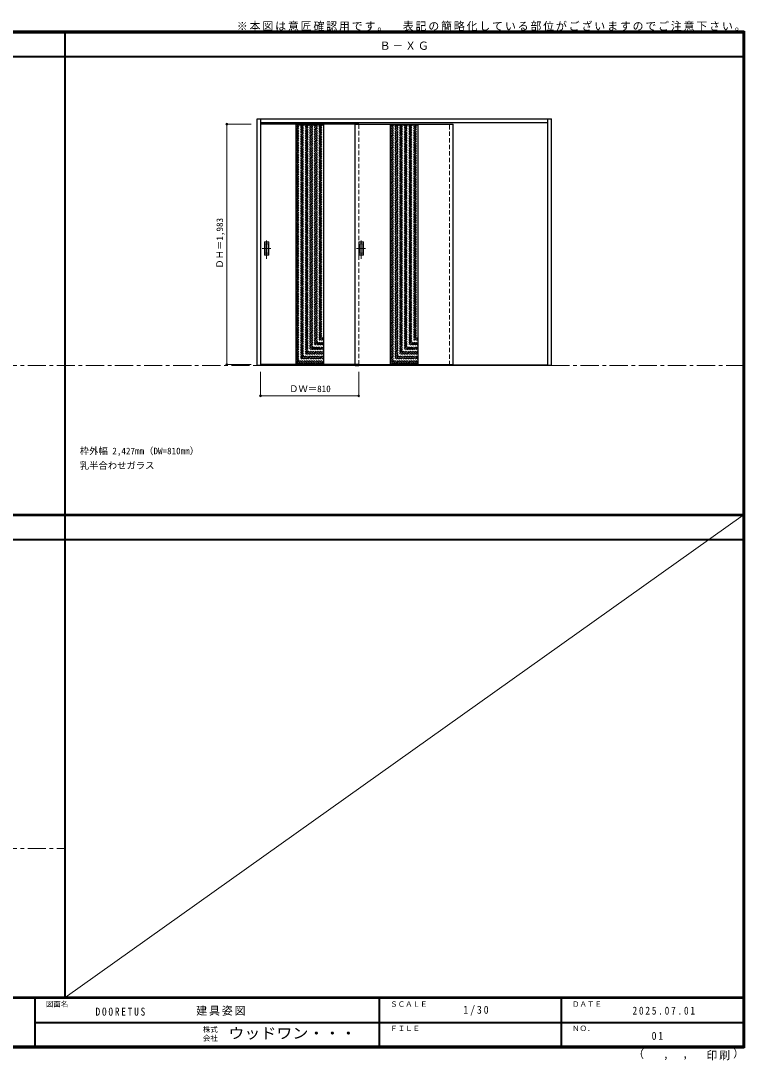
# Model space of a CAD drawing. Units: millimetres, scale not verified. Extents: x -6000 to 5700, y -4307 to 4260.
# Drawn here: x -267 to 5700, y -4307 to 4260 of the extents above; entities that cross this region are included whole.
import ezdxf
from ezdxf.enums import TextEntityAlignment as Align

# ---------------------------------------------------------------- set-up
doc = ezdxf.new("R2010")
doc.units = ezdxf.units.MM
doc.header["$LTSCALE"] = 30
doc.header["$PDMODE"] = 32
doc.header["$PDSIZE"] = 15
doc.linetypes.add('CHAIN1', pattern=[8, 5, -1, 1, -1])
doc.linetypes.add('DASHED1', pattern=[1.8, 1.2, -0.6])
for name, color, linetype, lineweight in [('0-1_通り芯', 7, 'CHAIN1', 18), ('0-2_扉', 4, 'DASHED1', 9), ('0-4_枠', 3, 'Continuous', 25), ('0-6_引手', 7, 'Continuous', 18), ('0-B_寸法', 4, 'Continuous', 9), ('0-C_ハッチ', 4, 'DASHED1', 9), ('F-1_枠', 6, 'Continuous', 40), ('F-A_文字', 7, 'Continuous', 18)]:
    doc.layers.add(name, color=color, linetype=linetype, lineweight=lineweight)
doc.layers.add('0-A_文字', color=7, linetype='Continuous')
doc.styles.add('ＭＳ ゴシック', font='')
doc.styles.get('ＭＳ ゴシック').set_extended_font_data('MS Gothic')

msp = doc.modelspace()

# ---------------------------------------------------------------- linework, layer by layer
at = {"layer": '0-1_通り芯'}
for p, q in [((-5490, 1418), (5690, 1418)), ((-5490, -2562.5), (100, -2562.5))]:
    msp.add_line(p, q, dxfattribs=at)
at = {"layer": '0-2_扉'}
for p, q in [((1710, 1426), (1710, 3409)), ((1713, 3409), (1710, 3409)), ((2520, 1426), (2520, 3409)), ((3270, 1421), (3270, 3423)), ((3300, 1421), (3300, 3423)), ((1713, 1426), (1710, 1426))]:
    msp.add_line(p, q, dxfattribs=at)
at = {"layer": '0-2_扉', "color": 3, "linetype": 'Continuous', "lineweight": 25}
for p, q in [((2490, 3409), (1713, 3409)), ((2001, 3409), (2001, 1426)), ((2229, 3409), (2229, 1426)), ((2520, 3409), (2490, 3409)), ((2490, 1426), (2490, 3409)), ((2490, 3409), (3300, 3409)), ((2781, 3409), (2781, 1426)), ((3009, 3409), (3009, 1426)), ((3300, 1426), (3300, 3409)), ((2490, 1426), (1713, 1426)), ((2520, 1426), (2490, 1426)), ((2490, 1426), (3300, 1426)), ((2490, 1418), (2520, 1418))]:
    msp.add_line(p, q, dxfattribs=at)
at = {"layer": '0-2_扉', "color": 7, "linetype": 'Continuous', "lineweight": 18}
for p, q in [((2001, 3401), (2229, 3401)), ((2781, 3401), (3009, 3401)), ((2001, 1434), (2229, 1434)), ((2781, 1434), (3009, 1434))]:
    msp.add_line(p, q, dxfattribs=at)
at = {"layer": '0-4_枠'}
for p, q in [((1683, 3453), (4110, 3453)), ((1713, 1418), (1713, 3453)), ((4080, 1418), (4080, 3453)), ((4110, 1418), (4110, 3453)), ((1713, 3423), (4080, 3423)), ((4080, 1421), (1713, 1421)), ((4080, 1418), (1713, 1418)), ((4110, 1418), (4080, 1418))]:
    msp.add_line(p, q, dxfattribs=at)
msp.add_lwpolyline([(1713, 1418), (1683, 1418), (1683, 3453)], dxfattribs=at)
at = {"layer": '0-6_引手'}
for p, q in [((1742, 2438.5), (1780, 2438.5)), ((1742, 2328.5), (1742, 2438.5)), ((1748.5, 2422.5), (1773.5, 2422.5)), ((1748.5, 2344.5), (1748.5, 2422.5)), ((1773.5, 2344.5), (1773.5, 2422.5)), ((1780, 2328.5), (1780, 2438.5)), ((2522, 2438.5), (2560, 2438.5)), ((2522, 2328.5), (2522, 2438.5)), ((2528.5, 2422.5), (2553.5, 2422.5)), ((2528.5, 2344.5), (2528.5, 2422.5)), ((2553.5, 2344.5), (2553.5, 2422.5)), ((2560, 2328.5), (2560, 2438.5)), ((1742, 2328.5), (1780, 2328.5)), ((1748.5, 2344.5), (1773.5, 2344.5)), ((2522, 2328.5), (2560, 2328.5)), ((2528.5, 2344.5), (2553.5, 2344.5))]:
    msp.add_line(p, q, dxfattribs=at)
at = {"layer": '0-6_引手', "linetype": 'CHAIN1'}
for p, q in [((1761, 2298.27), (1761, 2469.12)), ((2541, 2298.27), (2541, 2469.12)), ((1722.93, 2383.5), (1795.43, 2383.5)), ((2502.93, 2383.5), (2575.43, 2383.5))]:
    msp.add_line(p, q, dxfattribs=at)
at = {"layer": '0-6_引手', "linetype": 'DASHED1'}
for p, q in [((1777, 2332.5), (1777, 2434.5)), ((2557, 2332.5), (2557, 2434.5)), ((1745, 2332.5), (1777, 2332.5)), ((2525, 2332.5), (2557, 2332.5))]:
    msp.add_line(p, q, dxfattribs=at)
for points in [[(1745, 2332.5), (1745, 2434.5), (1777, 2434.5)], [(2525, 2332.5), (2525, 2434.5), (2557, 2434.5)]]:
    msp.add_lwpolyline(points, dxfattribs=at)
at = {"layer": '0-B_寸法'}
for p, q in [((1433, 3409), (1633, 3409)), ((1433, 3409), (1433, 1426)), ((1433, 1426), (1633, 1426)), ((1710, 1168), (1710, 1368)), ((2520, 1168), (2520, 1368)), ((1710, 1168), (2520, 1168))]:
    msp.add_line(p, q, dxfattribs=at)
at = {"layer": '0-B_寸法', "color": 7}
for p in [(1433, 3409), (1433, 1426), (1710, 1168), (2520, 1168)]:
    msp.add_point(p, dxfattribs=at)
at = {"layer": '0-C_ハッチ'}
for p, q in [((2001, 3181.64), (2220.36, 3401)), ((2001, 3195.79), (2206.21, 3401)), ((2001, 3209.93), (2192.07, 3401)), ((2001, 3224.07), (2177.93, 3401)), ((2001, 3238.21), (2163.79, 3401)), ((2001, 3252.35), (2149.65, 3401)), ((2001, 3266.5), (2135.5, 3401)), ((2001, 3280.64), (2121.36, 3401)), ((2001, 3294.78), (2107.22, 3401)), ((2001, 3308.92), (2093.08, 3401)), ((2001, 3323.06), (2078.93, 3401)), ((2001, 3337.21), (2064.79, 3401)), ((2001, 3351.35), (2050.65, 3401)), ((2001, 3365.49), (2036.51, 3401)), ((2001, 3379.63), (2022.37, 3401)), ((2001, 3393.78), (2008.22, 3401)), ((2001, 3167.5), (2229, 3395.5)), ((2001, 3153.36), (2229, 3381.36)), ((2001, 3139.22), (2229, 3367.22)), ((2001, 3125.07), (2229, 3353.07)), ((2781, 3177.75), (3004.25, 3401)), ((2781, 3191.89), (2990.11, 3401)), ((2781, 3206.03), (2975.97, 3401)), ((2781, 3220.17), (2961.83, 3401)), ((2781, 3234.31), (2947.69, 3401)), ((2781, 3248.46), (2933.54, 3401)), ((2781, 3262.6), (2919.4, 3401)), ((2781, 3276.74), (2905.26, 3401)), ((2781, 3290.88), (2891.12, 3401)), ((2781, 3305.02), (2876.98, 3401)), ((2781, 3319.17), (2862.83, 3401)), ((2781, 3333.31), (2848.69, 3401)), ((2781, 3347.45), (2834.55, 3401)), ((2781, 3361.59), (2820.41, 3401)), ((2781, 3375.73), (2806.26, 3401)), ((2781, 3389.88), (2792.12, 3401)), ((2781, 3163.6), (3009, 3391.6)), ((2781, 3149.46), (3009, 3377.46)), ((2781, 3135.32), (3009, 3363.32)), ((2781, 3121.18), (3009, 3349.18)), ((2001, 3110.93), (2229, 3338.93)), ((2001, 3096.79), (2229, 3324.79)), ((2001, 3082.65), (2229, 3310.65)), ((2001, 3068.51), (2229, 3296.51)), ((2001, 3054.36), (2229, 3282.36)), ((2001, 3040.22), (2229, 3268.22)), ((2781, 3107.03), (3009, 3335.03)), ((2781, 3092.89), (3009, 3320.89)), ((2781, 3078.75), (3009, 3306.75)), ((2781, 3064.61), (3009, 3292.61)), ((2781, 3050.47), (3009, 3278.47)), ((2781, 3036.32), (3009, 3264.32)), ((2001, 3026.08), (2229, 3254.08)), ((2001, 3011.94), (2229, 3239.94)), ((2001, 2997.8), (2229, 3225.8)), ((2001, 2983.65), (2229, 3211.65)), ((2001, 2969.51), (2229, 3197.51)), ((2001, 2955.37), (2229, 3183.37)), ((2781, 3022.18), (3009, 3250.18)), ((2781, 3008.04), (3009, 3236.04)), ((2781, 2993.9), (3009, 3221.9)), ((2781, 2979.76), (3009, 3207.76)), ((2781, 2965.61), (3009, 3193.61)), ((2781, 2951.47), (3009, 3179.47)), ((2001, 2941.23), (2229, 3169.23)), ((2001, 2927.08), (2229, 3155.08)), ((2001, 2912.94), (2229, 3140.94)), ((2001, 2898.8), (2229, 3126.8)), ((2001, 2884.66), (2229, 3112.66)), ((2001, 2870.52), (2229, 3098.52)), ((2001, 2856.37), (2229, 3084.37)), ((2781, 2937.33), (3009, 3165.33)), ((2781, 2923.19), (3009, 3151.19)), ((2781, 2909.04), (3009, 3137.04)), ((2781, 2894.9), (3009, 3122.9)), ((2781, 2880.76), (3009, 3108.76)), ((2781, 2866.62), (3009, 3094.62)), ((2001, 2842.23), (2229, 3070.23)), ((2001, 2828.09), (2229, 3056.09)), ((2001, 2813.95), (2229, 3041.95)), ((2001, 2799.81), (2229, 3027.81)), ((2001, 2785.66), (2229, 3013.66)), ((2001, 2771.52), (2229, 2999.52)), ((2781, 2852.48), (3009, 3080.48)), ((2781, 2838.33), (3009, 3066.33)), ((2781, 2824.19), (3009, 3052.19)), ((2781, 2810.05), (3009, 3038.05)), ((2781, 2795.91), (3009, 3023.91)), ((2781, 2781.77), (3009, 3009.77)), ((2001, 2757.38), (2229, 2985.38)), ((2001, 2743.24), (2229, 2971.24)), ((2001, 2729.09), (2229, 2957.09)), ((2001, 2714.95), (2229, 2942.95)), ((2001, 2700.81), (2229, 2928.81)), ((2001, 2686.67), (2229, 2914.67)), ((2781, 2767.62), (3009, 2995.62)), ((2781, 2753.48), (3009, 2981.48)), ((2781, 2739.34), (3009, 2967.34)), ((2781, 2725.2), (3009, 2953.2)), ((2781, 2711.05), (3009, 2939.05)), ((2781, 2696.91), (3009, 2924.91)), ((2001, 2672.53), (2229, 2900.53)), ((2001, 2658.38), (2229, 2886.38)), ((2001, 2644.24), (2229, 2872.24)), ((2001, 2630.1), (2229, 2858.1)), ((2001, 2615.96), (2229, 2843.96)), ((2001, 2601.82), (2229, 2829.82)), ((2781, 2682.77), (3009, 2910.77)), ((2781, 2668.63), (3009, 2896.63)), ((2781, 2654.49), (3009, 2882.49)), ((2781, 2640.34), (3009, 2868.34)), ((2781, 2626.2), (3009, 2854.2)), ((2781, 2612.06), (3009, 2840.06)), ((2001, 2587.67), (2229, 2815.67)), ((2001, 2573.53), (2229, 2801.53)), ((2001, 2559.39), (2229, 2787.39)), ((2001, 2545.25), (2229, 2773.25)), ((2001, 2531.11), (2229, 2759.11)), ((2001, 2516.96), (2229, 2744.96)), ((2781, 2597.92), (3009, 2825.92)), ((2781, 2583.78), (3009, 2811.78)), ((2781, 2569.63), (3009, 2797.63)), ((2781, 2555.49), (3009, 2783.49)), ((2781, 2541.35), (3009, 2769.35)), ((2781, 2527.21), (3009, 2755.21)), ((2001, 2502.82), (2229, 2730.82)), ((2001, 2488.68), (2229, 2716.68)), ((2001, 2474.54), (2229, 2702.54)), ((2001, 2460.39), (2229, 2688.39)), ((2001, 2446.25), (2229, 2674.25)), ((2001, 2432.11), (2229, 2660.11)), ((2781, 2513.06), (3009, 2741.06)), ((2781, 2498.92), (3009, 2726.92)), ((2781, 2484.78), (3009, 2712.78)), ((2781, 2470.64), (3009, 2698.64)), ((2781, 2456.5), (3009, 2684.5)), ((2781, 2442.35), (3009, 2670.35)), ((2781, 2428.21), (3009, 2656.21)), ((2001, 2417.97), (2229, 2645.97)), ((2001, 2403.83), (2229, 2631.83)), ((2001, 2389.68), (2229, 2617.68)), ((2001, 2375.54), (2229, 2603.54)), ((2001, 2361.4), (2229, 2589.4)), ((2001, 2347.26), (2229, 2575.26)), ((2781, 2414.07), (3009, 2642.07)), ((2781, 2399.93), (3009, 2627.93)), ((2781, 2385.79), (3009, 2613.79)), ((2781, 2371.64), (3009, 2599.64)), ((2781, 2357.5), (3009, 2585.5)), ((2781, 2343.36), (3009, 2571.36)), ((2001, 2333.12), (2229, 2561.12)), ((2001, 2318.97), (2229, 2546.97)), ((2001, 2304.83), (2229, 2532.83)), ((2001, 2290.69), (2229, 2518.69)), ((2001, 2276.55), (2229, 2504.55)), ((2001, 2262.4), (2229, 2490.4)), ((2781, 2329.22), (3009, 2557.22)), ((2781, 2315.07), (3009, 2543.07)), ((2781, 2300.93), (3009, 2528.93)), ((2781, 2286.79), (3009, 2514.79)), ((2781, 2272.65), (3009, 2500.65)), ((2781, 2258.51), (3009, 2486.51)), ((2001, 2248.26), (2229, 2476.26)), ((2001, 2234.12), (2229, 2462.12)), ((2001, 2219.98), (2229, 2447.98)), ((2001, 2205.84), (2229, 2433.84)), ((2001, 2191.69), (2229, 2419.69)), ((2001, 2177.55), (2229, 2405.55)), ((2781, 2244.36), (3009, 2472.36)), ((2781, 2230.22), (3009, 2458.22)), ((2781, 2216.08), (3009, 2444.08)), ((2781, 2201.94), (3009, 2429.94)), ((2781, 2187.8), (3009, 2415.8)), ((2781, 2173.65), (3009, 2401.65)), ((2001, 2163.41), (2229, 2391.41)), ((2001, 2149.27), (2229, 2377.27)), ((2001, 2135.13), (2229, 2363.13)), ((2001, 2120.98), (2229, 2348.98)), ((2001, 2106.84), (2229, 2334.84)), ((2001, 2092.7), (2229, 2320.7)), ((2781, 2159.51), (3009, 2387.51)), ((2781, 2145.37), (3009, 2373.37)), ((2781, 2131.23), (3009, 2359.23)), ((2781, 2117.08), (3009, 2345.08)), ((2781, 2102.94), (3009, 2330.94)), ((2781, 2088.8), (3009, 2316.8)), ((2001, 2078.56), (2229, 2306.56)), ((2001, 2064.41), (2229, 2292.41)), ((2001, 2050.27), (2229, 2278.27)), ((2001, 2036.13), (2229, 2264.13)), ((2001, 2021.99), (2229, 2249.99)), ((2001, 2007.85), (2229, 2235.85)), ((2781, 2074.66), (3009, 2302.66)), ((2781, 2060.52), (3009, 2288.52)), ((2781, 2046.37), (3009, 2274.37)), ((2781, 2032.23), (3009, 2260.23)), ((2781, 2018.09), (3009, 2246.09)), ((2781, 2003.95), (3009, 2231.95)), ((2001, 1993.7), (2229, 2221.7)), ((2001, 1979.56), (2229, 2207.56)), ((2001, 1965.42), (2229, 2193.42)), ((2001, 1951.28), (2229, 2179.28)), ((2001, 1937.14), (2229, 2165.14)), ((2001, 1922.99), (2229, 2150.99)), ((2781, 1989.81), (3009, 2217.81)), ((2781, 1975.66), (3009, 2203.66)), ((2781, 1961.52), (3009, 2189.52)), ((2781, 1947.38), (3009, 2175.38)), ((2781, 1933.24), (3009, 2161.24)), ((2781, 1919.09), (3009, 2147.09)), ((2001, 1908.85), (2229, 2136.85)), ((2001, 1894.71), (2229, 2122.71)), ((2001, 1880.57), (2229, 2108.57)), ((2001, 1866.42), (2229, 2094.42)), ((2001, 1852.28), (2229, 2080.28)), ((2001, 1838.14), (2229, 2066.14)), ((2781, 1904.95), (3009, 2132.95)), ((2781, 1890.81), (3009, 2118.81)), ((2781, 1876.67), (3009, 2104.67)), ((2781, 1862.53), (3009, 2090.53)), ((2781, 1848.38), (3009, 2076.38)), ((2781, 1834.24), (3009, 2062.24)), ((2001, 1824), (2229, 2052)), ((2001, 1809.86), (2229, 2037.86)), ((2001, 1795.71), (2229, 2023.71)), ((2001, 1781.57), (2229, 2009.57)), ((2001, 1767.43), (2229, 1995.43)), ((2001, 1753.29), (2229, 1981.29)), ((2781, 1820.1), (3009, 2048.1)), ((2781, 1805.96), (3009, 2033.96)), ((2781, 1791.82), (3009, 2019.82)), ((2781, 1777.67), (3009, 2005.67)), ((2781, 1763.53), (3009, 1991.53)), ((2781, 1749.39), (3009, 1977.39)), ((2001, 1739.15), (2229, 1967.15)), ((2001, 1725), (2229, 1953)), ((2001, 1710.86), (2229, 1938.86)), ((2001, 1696.72), (2229, 1924.72)), ((2001, 1682.58), (2229, 1910.58)), ((2001, 1668.43), (2229, 1896.43)), ((2781, 1735.25), (3009, 1963.25)), ((2781, 1721.11), (3009, 1949.11)), ((2781, 1706.96), (3009, 1934.96)), ((2781, 1692.82), (3009, 1920.82)), ((2781, 1678.68), (3009, 1906.68)), ((2781, 1664.54), (3009, 1892.54)), ((2001, 1654.29), (2229, 1882.29)), ((2001, 1640.15), (2229, 1868.15)), ((2001, 1626.01), (2229, 1854.01)), ((2001, 1611.87), (2229, 1839.87)), ((2001, 1597.72), (2229, 1825.72)), ((2001, 1583.58), (2229, 1811.58)), ((2781, 1650.39), (3009, 1878.39)), ((2781, 1636.25), (3009, 1864.25)), ((2781, 1622.11), (3009, 1850.11)), ((2781, 1607.97), (3009, 1835.97)), ((2781, 1593.83), (3009, 1821.83)), ((2781, 1579.68), (3009, 1807.68)), ((2001, 1569.44), (2229, 1797.44)), ((2001, 1555.3), (2229, 1783.3)), ((2001, 1541.16), (2229, 1769.16)), ((2001, 1527.01), (2229, 1755.01)), ((2001, 1512.87), (2229, 1740.87)), ((2001, 1498.73), (2229, 1726.73)), ((2781, 1565.54), (3009, 1793.54)), ((2781, 1551.4), (3009, 1779.4)), ((2781, 1537.26), (3009, 1765.26)), ((2781, 1523.12), (3009, 1751.12)), ((2781, 1508.97), (3009, 1736.97)), ((2781, 1494.83), (3009, 1722.83)), ((2001, 1484.59), (2229, 1712.59)), ((2001, 1470.44), (2229, 1698.44)), ((2001, 1456.3), (2229, 1684.3)), ((2001, 1442.16), (2229, 1670.16)), ((2006.98, 1434), (2229, 1656.02)), ((2021.12, 1434), (2229, 1641.88)), ((2781, 1480.69), (3009, 1708.69)), ((2781, 1466.55), (3009, 1694.55)), ((2781, 1452.4), (3009, 1680.4)), ((2781, 1438.26), (3009, 1666.26)), ((2790.88, 1434), (3009, 1652.12)), ((2805.02, 1434), (3009, 1637.98)), ((2035.27, 1434), (2229, 1627.73)), ((2049.41, 1434), (2229, 1613.59)), ((2063.55, 1434), (2229, 1599.45)), ((2077.69, 1434), (2229, 1585.31)), ((2091.83, 1434), (2229, 1571.17)), ((2105.98, 1434), (2229, 1557.02)), ((2120.12, 1434), (2229, 1542.88)), ((2819.16, 1434), (3009, 1623.84)), ((2833.31, 1434), (3009, 1609.69)), ((2847.45, 1434), (3009, 1595.55)), ((2861.59, 1434), (3009, 1581.41)), ((2875.73, 1434), (3009, 1567.27)), ((2889.87, 1434), (3009, 1553.13)), ((2134.26, 1434), (2229, 1528.74)), ((2148.4, 1434), (2229, 1514.6)), ((2162.54, 1434), (2229, 1500.45)), ((2176.69, 1434), (2229, 1486.31)), ((2190.83, 1434), (2229, 1472.17)), ((2204.97, 1434), (2229, 1458.03)), ((2904.02, 1434), (3009, 1538.98)), ((2918.16, 1434), (3009, 1524.84)), ((2932.3, 1434), (3009, 1510.7)), ((2946.44, 1434), (3009, 1496.56)), ((2960.58, 1434), (3009, 1482.41)), ((2974.73, 1434), (3009, 1468.27)), ((2219.11, 1434), (2229, 1443.89)), ((2988.87, 1434), (3009, 1454.13)), ((3003.01, 1434), (3009, 1439.99))]:
    msp.add_line(p, q, dxfattribs=at)
at = {"layer": 'F-1_枠'}
for p, q in [((-6000, 4175), (5700, 4175)), ((-6000, 4170), (5700, 4170)), ((-6000, 4165), (5700, 4165)), ((100, -3790), (100, 4175)), ((5690, 4175), (5690, -4205)), ((5695, 4175), (5695, -4205)), ((5700, 4175), (5700, -4205)), ((-6000, 3965), (5700, 3965)), ((-6000, 190.5), (5700, 190.5)), ((-6000, 187.5), (5700, 187.5)), ((-6000, 184.5), (5700, 184.5)), ((-6000, -15.5), (5700, -15.5)), ((5700, -3790), (-6000, -3790)), ((5700, -3795), (-6000, -3795)), ((-150, -3795), (-150, -4195)), ((2690, -3795), (2690, -4195)), ((4190, -3795), (4190, -4195)), ((-150, -3995), (5690, -3995.01)), ((5700, -4195), (-6000, -4195)), ((5700, -4200), (-6000, -4200)), ((5700, -4205), (-6000, -4205))]:
    msp.add_line(p, q, dxfattribs=at)
at = {"layer": 'F-A_文字'}
msp.add_line((5690, 184.5), (100, -3790), dxfattribs=at)

# ---------------------------------------------------------------- texts
at = {"layer": '0-A_文字', "style": 'ＭＳ ゴシック'}
for s, p in [('枠外幅 2,427mm（DW=810mm）', (220, 670.5)), ('乳半合わせガラス', (220, 550.5))]:
    msp.add_text(s, height=54.99, dxfattribs=at).set_placement(p, align=Align.BOTTOM_LEFT)
at = {"layer": '0-A_文字', "char_height": 65.98, "attachment_point": 7, "style": 'ＭＳ ゴシック'}
for s, insert in [('\\T1.17;※本図は意匠確認用です。\u3000表記の簡略化している部位がございますのでご注意下さい。', (1515, 4175)), ('\\T1.17;Ｂ－ＸＧ', (2692.5, 4020))]:
    msp.add_mtext(s, dxfattribs=dict(at, insert=insert))
at = {"layer": '0-B_寸法', "color": 7, "style": 'ＭＳ ゴシック'}
msp.add_text('ＤＨ＝1,983', height=54.99, rotation=90, dxfattribs=at).set_placement((1418, 2217.25), align=Align.BOTTOM_LEFT)
msp.add_text('ＤＷ＝810', height=54.99, dxfattribs=at).set_placement((1946.25, 1183), align=Align.BOTTOM_LEFT)
at = {"layer": 'F-A_文字', "style": 'ＭＳ ゴシック'}
for s, height, p in [('図面名', 43.99, (-60, -3880)), ('ＳＣＡＬＥ', 43.99, (2780, -3880)), ('ＤＡＴＥ', 43.99, (4280, -3880)), ('株式', 43.99, (1235, -4089)), ('ＦＩＬＥ', 43.99, (2780, -4080)), ('ＮＯ．', 43.99, (4280, -4080)), ('会社', 43.99, (1235, -4161)), ('（', 65.98, (4784.03, -4308.31)), (',', 65.98, (5031.28, -4308.31)), (',', 65.98, (5190.2, -4305.53)), ('）', 65.98, (5608.4, -4304.13))]:
    msp.add_text(s, height=height, dxfattribs=at).set_placement(p, align=Align.BOTTOM_LEFT)
at = {"layer": 'F-A_文字', "style": 'ＭＳ ゴシック', "width": 1.1}
msp.add_text('ウッドワン・・・', height=87.98, dxfattribs=at).set_placement((1445, -4155), align=Align.BOTTOM_LEFT)
at = {"layer": 'F-A_文字', "char_height": 65.98, "attachment_point": 7, "style": 'ＭＳ ゴシック'}
for s, insert in [('\\T1.38;\\W0.9;1/30', (3383.75, -3940)), ('\\T1.39;\\W0.85;DOORETUS', (350, -3940.79)), ('\\T1.17;建具姿図', (1180.42, -3940)), ('\\T1.39;\\W0.85;2025.07.01', (4778.75, -3932.5)), ('\\T1.36;\\W0.9;01', (4936.25, -4140)), ('\\T1.17;印刷', (5388.15, -4306.92))]:
    msp.add_mtext(s, dxfattribs=dict(at, insert=insert))

doc.saveas('drawing.dxf')
